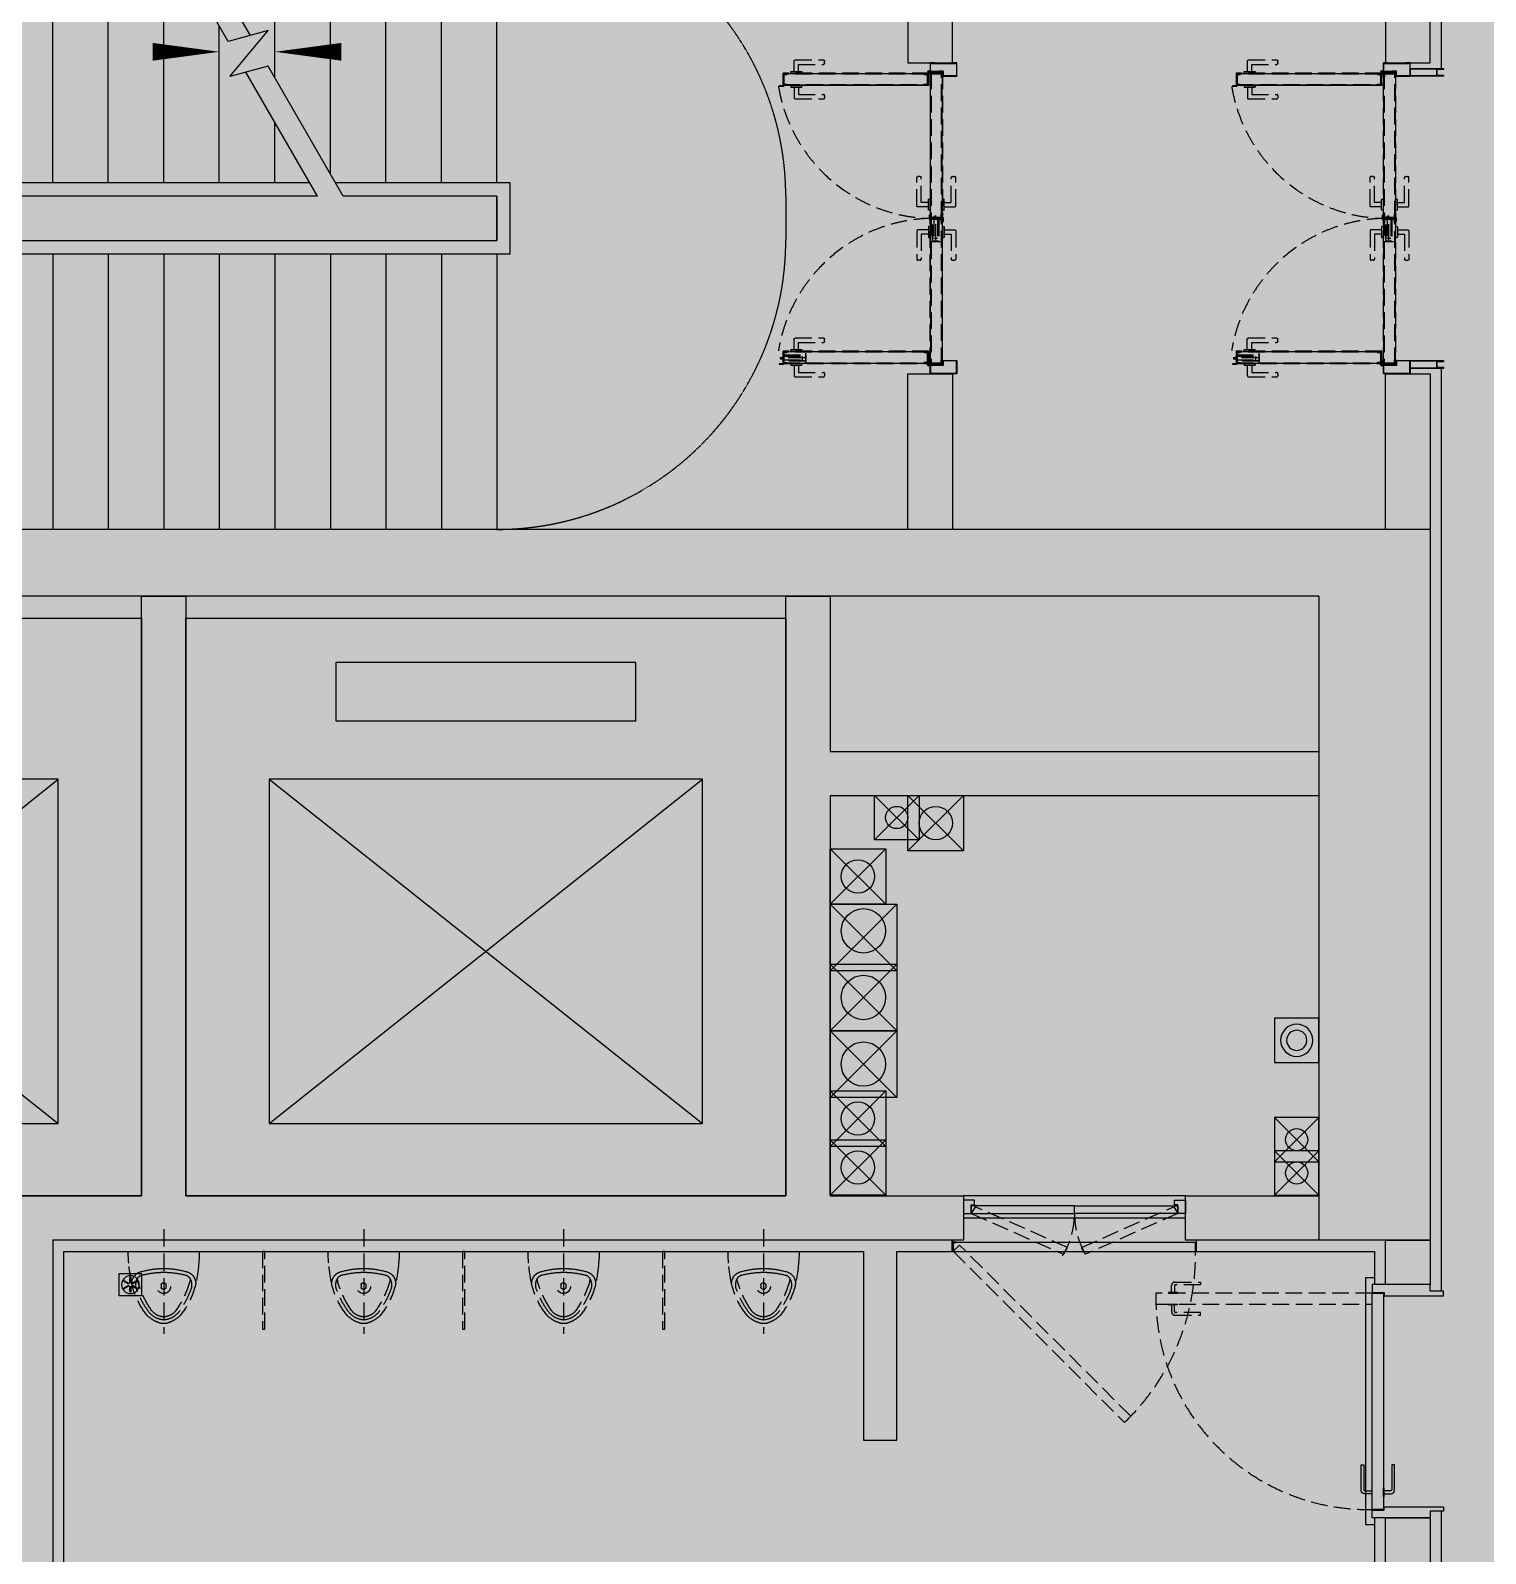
# Model space of a CAD drawing. Extents: x -284868 to 304789, y -137694 to 137894.
# Drawn here: x 277979 to 284529, y -90349 to -83492 of the extents above; entities that cross this region are included whole.
import ezdxf

# ---------------------------------------------------------------- set-up
doc = ezdxf.new("R2010")
doc.units = 0
doc.linetypes.add('DASH', pattern=[0.35, 0.25, -0.1])
doc.layers.get('0').update_dxf_attribs({"linetype": 'CONTINUOUS'})
for name, color, linetype in [('0-墙', 4, 'CONTINUOUS'), ('0-建筑柱体', 251, 'CONTINUOUS'), ('0-消防栓(给排水)', 9, 'CONTINUOUS'), ('0-电梯', 3, 'CONTINUOUS'), ('0-非设计区域', 251, 'CONTINUOUS'), ('1P-DOOR-门扇', 2, 'CONTINUOUS'), ('1P-DOOR-防火门扇', 1, 'CONTINUOUS'), ('1P-DP-门套', 2, 'CONTINUOUS'), ('1P-WFF-墙面完成面', 200, 'CONTINUOUS'), ('F-地漏', 8, 'CONTINUOUS'), ('P-完成面', 42, 'CONTINUOUS'), ('P-平面家具', 3, 'CONTINUOUS'), ('P-平面楼梯', 3, 'CONTINUOUS'), ('P-门套', 3, 'CONTINUOUS'), ('P-门扇', 6, 'CONTINUOUS')]:
    doc.layers.add(name, color=color, linetype=linetype)
pattern_1 = [(45, (-0.1692, 11.7), (-1.12253, 1.12253), []), (135, (-0.1692, 11.7), (-1.12253, -1.12253), [])]
pattern_2 = [(225, (0.1692, 38.3), (1.12253, -1.12253), []), (315, (0.1692, 38.3), (1.12253, 1.12253), [])]

# ---------------------------------------------------------------- blocks, each defined once
blk = doc.blocks.new('213r5467')
for p, q in [((-90909.2, -260063), (-90909.2, -260325.5)), ((-89559.2, -260063), (-90909.2, -260063)), ((-89559.2, -260325.5), (-89559.2, -260063)), ((-90909.2, -260325.5), (-89559.2, -260325.5)), ((-91209.2, -260588), (-91209.2, -262138)), ((-89259.2, -260588), (-91209.2, -260588)), ((-91209.2, -260588), (-89259.2, -262138)), ((-91209.2, -262138), (-89259.2, -260588)), ((-89259.2, -262138), (-89259.2, -260588)), ((-91209.2, -262138), (-89259.2, -262138))]:
    blk.add_line(p, q)
blk.add_lwpolyline([(-88884.2, -262463), (-91584.2, -262463), (-91584.2, -259863), (-88884.2, -259863), (-88884.2, -262463)])
blk = doc.blocks.new('sgASGHHHH')
for points in [[(-94645.8, -904374), (-94145.8, -904074), (-102995.8, -904074), (-102645.8, -904374)], [(-94145.8, -904074), (-94645.8, -904374), (-94645.8, -907274), (-94145.8, -907274)]]:
    blk.add_hatch(color=256).paths.add_polyline_path(points)
at = {"color": 4}
for p, q in [((-94145.8, -904074), (-102995.8, -904074)), ((-94145.8, -904074), (-94145.8, -907274)), ((-94645.8, -904374), (-102645.8, -904374)), ((-94645.8, -904374), (-94645.8, -907274)), ((-94145.8, -907274), (-94645.8, -907274))]:
    blk.add_line(p, q, dxfattribs=at)
blk = doc.blocks.new('A$C10332E08')
for p, q in [((250, 0), (0, 250)), ((250, 250), (0, 0))]:
    blk.add_line(p, q)
blk.add_lwpolyline([(0, 250), (250, 250), (250, 0), (0, 0)], close=True)
blk = doc.blocks.new('A$C2AC726D9')
for centre, radius in [((23149.6, -20399.8), 50), ((23324.9, -20425), 75), ((22974.9, -20665), 75), ((22999.6, -20909.8), 100), ((22999.6, -21209.8), 100), ((22999.6, -21509.8), 100), ((22974.8, -21755), 75), ((24949.9, -21850), 50), ((22974.8, -21975), 75), ((24949.9, -22000), 50)]:
    blk.add_circle(centre, radius)
for p, xscale, yscale, zscale, rotation in [((23049.9, -20300), 0.8, 0.8, 0.8, 270), ((22849.9, -20790), 1.2, 1.2, 1.2, 270), ((22849.9, -21060), 1.2, 1.2, 1.2, 270), ((22849.9, -21360), 1.2, 1.2, 1.2, 270), ((25049.9, -21750), -0.8, 0.8, 0.8, 90), ((25049.9, -21900), -0.8, 0.8, 0.8, 90)]:
    blk.add_blockref('A$C10332E08', p, dxfattribs=dict(xscale=xscale, yscale=yscale, zscale=zscale, rotation=rotation))
for p, rotation in [((23449.9, -20550), 90), ((23099.9, -20540), 180), ((23099.8, -21880), 90), ((23099.8, -22100), 90)]:
    blk.add_blockref('A$C10332E08', p, dxfattribs=dict(rotation=rotation))
blk = doc.blocks.new('A$C2E9C7AB1')
blk.add_lwpolyline([(-200, 0), (0, 0), (0, -200), (-200, -200)], close=True)
for radius in [72.3, 45.5]:
    blk.add_circle((-100, -100), radius)
blk = doc.blocks.new('A$C3F6147FC')
at = {"xscale": -1, "rotation": 270}
blk.add_blockref('A$C2E9C7AB1', (14400, 11550), dxfattribs=at)
blk = doc.blocks.new('A$C74d47d92')
for p, q in [((-4850, -1240), (-4850, 0)), ((-4850, -1240), (-4850, 0)), ((-4600, -1240), (-4600, 0)), ((-4350, -1240), (-4350, 0)), ((-4100, -1240), (-4100, 0)), ((-3850, -1240), (-3850, 0)), ((-3600, -1240), (-3600, 0)), ((-3059.9, -602.9), (-3408, 0)), ((-2959.9, -576.1), (-3292.5, 0)), ((-3100, -333.5), (-3100, 0)), ((-2850, -766.5), (-2850, 0)), ((-2600, -1199.5), (-2600, 0)), ((-2350, -1240), (-2350, 0)), ((-2100, -1240), (-2100, 0)), ((-1850, -1240), (-1850, 0)), ((-3350, -1240), (-3350, -100.5)), ((-3100, -1240), (-3100, -533.5)), ((-2879.5, -554.5), (-3059.9, -602.9)), ((-3052.4, -760.6), (-2879.5, -554.5)), ((-2880.1, -714.4), (-3052.4, -760.6)), ((-2657.5, -1300), (-2980.1, -741.2)), ((-2542, -1300), (-2880.1, -714.4)), ((-2850, -1240), (-2850, -966.5)), ((-2692.1, -1240), (-4910, -1240)), ((-4910, -1240), (-4910, -1560)), ((-2657.5, -1300), (-4850, -1300)), ((-2657.5, -1300), (-4850, -1300)), ((-4850, -1300), (-4850, -1500)), ((-4850, -1500), (-4850, -1300)), ((-1790, -1240), (-2576.6, -1240)), ((-1850, -1300), (-2542, -1300)), ((-1850, -1300), (-2542, -1300)), ((-1850, -1500), (-1850, -1300)), ((-1850, -1300), (-1850, -1500)), ((-1790, -1560), (-1790, -1240)), ((-4850, -1500), (-1850, -1500)), ((-4850, -1500), (-1850, -1500)), ((-4910, -1560), (-1790, -1560)), ((-4850, -1560), (-4850, -2800)), ((-4850, -2800), (-4850, -1560)), ((-4600, -1560), (-4600, -2800)), ((-4350, -1560), (-4350, -2800)), ((-4100, -1560), (-4100, -2800)), ((-3850, -1560), (-3850, -2800)), ((-3600, -1560), (-3600, -2800)), ((-3350, -1560), (-3350, -2800)), ((-3100, -1560), (-3100, -2800)), ((-2850, -1560), (-2850, -2800)), ((-2600, -1560), (-2600, -2800)), ((-2350, -1560), (-2350, -2800)), ((-2100, -1560), (-2100, -2800)), ((-1850, -1560), (-1850, -2800))]:
    blk.add_line(p, q)
at = {"linetype": 'DASH'}
for points in [[(-4850, 0, 0.414214), (-6150, -1300), (-6150, -1500, 0.414214), (-4850, -2800)], [(-1850, 0, -0.414214), (-550, -1300), (-550, -1500, -0.414214), (-1850, -2800)]]:
    blk.add_lwpolyline(points, format="xyb", dxfattribs=at)
for points in [[(-1725, -2150, 0, 0, 0), (-5500, -2150, 0, 0, 0), (-5500, -650, 0, 0, 0), (-3100, -650, 0, 80, 0), (-3400, -650, 0, 0, 0)], [(-1725, -650, 0, 0, 0), (-2850, -650, 0, 80, 0), (-2550, -650, 0, 0, 0)]]:
    blk.add_lwpolyline(points, format="xyseb")
blk = doc.blocks.new('A$C612A7C51')
for p, q in [((0.2, 34.9), (2.5, 34.9)), ((0.2, 34.9), (0.2, -1.2)), ((2.5, 34.9), (2.5, -1.2)), ((0.2, -1.2), (0.6, -3.1))]:
    blk.add_line(p, q)
for centre, radius, start, end in [((1.4, -6.7), 5.62, 101.53696, 78.46304), ((1.4, -6.7), 3.75, 100.86771, 85.47503), ((3.5, -0.1), 3.43, 199.35235, 238.0625)]:
    blk.add_arc(centre, radius, start, end)
blk = doc.blocks.new('A$C46293241')
at = {"layer": '1P-DP-门套'}
h = blk.add_hatch(dxfattribs=at)
h.set_pattern_fill('ANSI37', color=8, scale=0.3, style=0)
h.set_pattern_definition([(45, (-55.7338, 55.9993), (-0.67352, 0.67352), []), (135, (-55.7338, 55.9993), (-0.67352, -0.67352), [])])
h.paths.add_polyline_path([(-44.4, 58), (-44.4, 56), (-55.7, 56), (-55.7, 58)])
h = blk.add_hatch(dxfattribs=at)
h.set_pattern_fill('ANSI37', color=8, scale=0.3, style=0)
h.set_pattern_definition([(45, (-40.75, 41.9725), (-0.67352, 0.67352), []), (135, (-40.75, 41.9725), (-0.67352, -0.67352), [])])
h.paths.add_polyline_path([(-38.7, 42), (-40.7, 42), (-40.7, 56.7), (-38.7, 56.7)])
at = {"layer": '1P-DP-门套', "color": 8}
for points in [[(-44.4, 58), (-44.4, 56), (-55.7, 56), (-55.7, 58)], [(-38.7, 42), (-40.7, 42), (-40.7, 56.7), (-38.7, 56.7)]]:
    blk.add_lwpolyline(points, close=True, dxfattribs=at)
at = {"layer": 'P-完成面'}
blk.add_lwpolyline([(-39.3, 40.1, 0.238815), (-38.7, 41.1), (-38.7, 58), (-60, 58), (-60, 120), (0, 120), (0, 100), (-1.2, 100), (-1.2, 118.8), (-58.8, 118.8), (-58.8, 59.2), (-37.5, 59.2), (-37.5, 40.5, -0.238815), (-38.1, 39.5), (-38.2, 39.4, 0.238815), (-38.7, 38.4), (-38.7, 1.2), (-1.2, 1.2), (-1.2, 20), (0, 20), (0, 0), (-39.9, 0), (-39.9, 39, -0.238815), (-39.4, 40), (-39.3, 40.1)], format="xyb", dxfattribs=at)
blk.add_lwpolyline([(-3.2, 113.6), (-1.2, 113.6), (-1.2, 5.6), (-3.2, 5.6)], close=True, dxfattribs=at)
blk = doc.blocks.new('A$C31043D8C')
at = {"layer": 'P-门扇', "color": 251, "linetype": 'DASH', "ltscale": 300}
for p, q in [((-25, 0), (-25, -6)), ((-25, 0), (25, 0)), ((25, 0), (25, -6)), ((-23, -8), (23, -8)), ((-10, -8), (-10, -55)), ((-5, -60), (122, -60)), ((10, -8), (10, -40)), ((10, -40), (122, -40)), ((127, -45), (127, -55))]:
    blk.add_line(p, q, dxfattribs=at)
for centre, radius, start, end in [((-23, -6), 2, 180, 270), ((-5, -55), 5, 180, 270), ((23, -6), 2, 270, 0), ((122, -45), 5, 0, 90), ((122, -55), 5, 270, 0)]:
    blk.add_arc(centre, radius, start, end, dxfattribs=at)
blk = doc.blocks.new('*U269')
at = {"layer": 'P-门扇', "linetype": 'DASH', "ltscale": 300}
h = blk.add_hatch(dxfattribs=at)
h.set_pattern_fill('ANSI37', color=251, scale=0.5, style=0)
h.set_pattern_definition(pattern_1)
h.paths.add_polyline_path([(2.3, 11.7), (2.3, 41.7), (-0.2, 41.7), (-0.2, 11.7)])
h = blk.add_hatch(dxfattribs=at)
h.set_pattern_fill('ANSI37', color=251, scale=0.2, style=0)
h.set_pattern_definition([(45, (657.35, 55.1438), (-0.449013, 0.449013), []), (135, (657.35, 55.1438), (-0.449013, -0.449013), [])])
h.paths.add_polyline_path([(657.4, 56), (669.3, 56), (669.3, 55.1), (657.4, 55.1)])
at = {"layer": 'P-门扇', "color": 251, "linetype": 'DASH', "ltscale": 300}
for points in [[(2.3, 11.7), (2.3, 41.7), (-0.2, 41.7), (-0.2, 11.7)], [(0.8, 54.2), (654.7, 54.2), (654.7, 51.2), (0.8, 51.2)], [(0.8, 3.8), (654.7, 3.8), (654.7, 0.8), (0.8, 0.8)], [(657.4, 56), (669.3, 56), (669.3, 55.1), (657.4, 55.1)]]:
    blk.add_lwpolyline(points, close=True, dxfattribs=at)
for points in [[(654.7, 57.6), (654.7, 0.8), (0.8, 0.8), (0.8, 10.8), (3.3, 10.8), (3.3, 24.1), (2.4, 24.1), (2.4, 11.6), (0, 11.6), (0, 0), (655.5, 0), (655.5, 56.8), (671.2, 56.8, 0.995191), (671.2, 57.6), (653.4, 57.6, 0.414214), (653.2, 57.4), (653.2, 55.2, -0.414214), (652.2, 54.2), (0.8, 54.2), (0.8, 42.5), (3.3, 42.5), (3.3, 24.2), (2.4, 24.2), (2.4, 41.8), (0, 41.8), (0, 55), (652.2, 55, 0.414214), (652.4, 55.2), (652.4, 57.4, -0.414214), (653.4, 58.4), (671.1, 58.4, -1), (671.2, 56), (657.4, 56), (657.4, 56.8)], [(6.5, 5), (19.8, 5), (19.8, 3.8), (19.8, 5), (6.5, 5, -0.414214), (6, 5.5), (6, 49.5, -0.414214), (6.5, 50), (19.8, 50), (19.8, 51.2), (6.5, 51.2, 0.414214), (4.8, 49.5), (4.8, 5.8, 0.414214), (6.8, 3.8), (19.8, 3.8)], [(651.4, 5), (638.2, 5), (638.2, 3.8), (638.2, 5), (651.4, 5, 0.414214), (652, 5.5), (652, 49.5, 0.414214), (651.4, 50), (638.2, 50), (638.2, 51.2), (651.4, 51.2, -0.414214), (653.2, 49.5), (653.2, 5.8, -0.414214), (651.1, 3.8), (638.2, 3.8)]]:
    blk.add_lwpolyline(points, format="xyb", dxfattribs=at)
at = {"layer": '1P-DOOR-门扇', "color": 8, "linetype": 'ByBlock', "rotation": 180}
blk.add_blockref('A$C31043D8C', (595.4, 55), dxfattribs=at)
at = {"layer": '1P-DOOR-门扇', "color": 8, "linetype": 'ByBlock', "xscale": -1}
blk.add_blockref('A$C31043D8C', (595.4, 0), dxfattribs=at)
blk = doc.blocks.new('*U270')
at = {"layer": 'P-门扇', "linetype": 'DASH', "ltscale": 300}
h = blk.add_hatch(dxfattribs=at)
h.set_pattern_fill('ANSI37', color=251, scale=0.5, style=0)
h.set_pattern_definition(pattern_1)
h.paths.add_polyline_path([(2.3, 11.7), (2.3, 41.7), (-0.2, 41.7), (-0.2, 11.7)])
h = blk.add_hatch(dxfattribs=at)
h.set_pattern_fill('ANSI37', color=251, scale=0.2, style=0)
h.set_pattern_definition([(45, (657.4896, 55.1438), (-0.449013, 0.449013), []), (135, (657.4896, 55.1438), (-0.449013, -0.449013), [])])
h.paths.add_polyline_path([(657.5, 56), (669.5, 56), (669.5, 55.1), (657.5, 55.1)])
at = {"layer": 'P-门扇', "color": 251, "linetype": 'DASH', "ltscale": 300}
for points in [[(2.3, 11.7), (2.3, 41.7), (-0.2, 41.7), (-0.2, 11.7)], [(0.8, 54.2), (654.8, 54.2), (654.8, 51.2), (0.8, 51.2)], [(0.8, 3.8), (654.8, 3.8), (654.8, 0.8), (0.8, 0.8)], [(657.5, 56), (669.5, 56), (669.5, 55.1), (657.5, 55.1)]]:
    blk.add_lwpolyline(points, close=True, dxfattribs=at)
for points in [[(654.8, 57.6), (654.8, 0.8), (0.8, 0.8), (0.8, 10.8), (3.3, 10.8), (3.3, 24.1), (2.4, 24.1), (2.4, 11.6), (0, 11.6), (0, 0), (655.6, 0), (655.6, 56.8), (671.3, 56.8, 0.995191), (671.3, 57.6), (653.5, 57.6, 0.414214), (653.3, 57.4), (653.3, 55.2, -0.414214), (652.3, 54.2), (0.8, 54.2), (0.8, 42.5), (3.3, 42.5), (3.3, 24.2), (2.4, 24.2), (2.4, 41.8), (0, 41.8), (0, 55), (652.3, 55, 0.414214), (652.5, 55.2), (652.5, 57.4, -0.414214), (653.5, 58.4), (671.3, 58.4, -1), (671.3, 56), (657.5, 56), (657.5, 56.8)], [(6.5, 5), (19.8, 5), (19.8, 3.8), (19.8, 5), (6.5, 5, -0.414214), (6, 5.5), (6, 49.5, -0.414214), (6.5, 50), (19.8, 50), (19.8, 51.2), (6.5, 51.2, 0.414214), (4.8, 49.5), (4.8, 5.8, 0.414214), (6.8, 3.8), (19.8, 3.8)], [(651.6, 5), (638.3, 5), (638.3, 3.8), (638.3, 5), (651.6, 5, 0.414214), (652.1, 5.5), (652.1, 49.5, 0.414214), (651.6, 50), (638.3, 50), (638.3, 51.2), (651.6, 51.2, -0.414214), (653.3, 49.5), (653.3, 5.8, -0.414214), (651.3, 3.8), (638.3, 3.8)]]:
    blk.add_lwpolyline(points, format="xyb", dxfattribs=at)
at = {"layer": '1P-DOOR-门扇', "color": 8, "linetype": 'ByBlock', "rotation": 180}
blk.add_blockref('A$C31043D8C', (595.6, 55), dxfattribs=at)
at = {"layer": '1P-DOOR-门扇', "color": 8, "linetype": 'ByBlock', "xscale": -1}
blk.add_blockref('A$C31043D8C', (595.6, 0), dxfattribs=at)
blk = doc.blocks.new('A$C0AC0499D')
at = {"layer": 'P-门扇', "color": 251, "linetype": 'DASH', "ltscale": 300}
for p, q in [((0, 6), (-12, 6)), ((-12, 4), (-12, 6)), ((-12, 4), (0, -6)), ((0, -10), (0, 10)), ((0, 10), (3, 10)), ((3, -10), (3, 10)), ((3, 8), (88, 8)), ((88, 8), (88, -8)), ((98.8, 0), (-13.9, 0)), ((-4, 0), (0, 0)), ((3, -10), (0, -10)), ((2, 0), (1.2, 0)), ((3, -8), (88, -8))]:
    blk.add_line(p, q, dxfattribs=at)
blk = doc.blocks.new('A$C6733057F')
at = {"layer": 'P-门扇', "color": 251, "linetype": 'DASH', "ltscale": 300}
blk.add_line((102.6, -21.2), (102.6, 21.2), dxfattribs=at)
for points in [[(3.5, 13.9), (102.6, 13.9), (102.6, -14.1), (3.5, -14.1)], [(3.5, 12.4), (101.1, 12.4), (101.1, -12.6), (3.5, -12.6)]]:
    blk.add_lwpolyline(points, dxfattribs=at)
at = {"layer": '1P-DOOR-门扇', "color": 8}
blk.add_blockref('A$C31043D8C', (60, -25), dxfattribs=at)
at = {"layer": 'P-门扇', "color": 251, "linetype": 'DASH', "ltscale": 300, "extrusion": (0, 0, -1), "zscale": -1, "rotation": 180}
blk.add_blockref('A$C0AC0499D', (0, 0), dxfattribs=at)
blk = doc.blocks.new('*U267')
at = {"layer": 'P-门扇', "linetype": 'DASH', "ltscale": 300}
h = blk.add_hatch(dxfattribs=at)
h.set_pattern_fill('ANSI37', color=251, scale=0.5, angle=180, style=0)
h.set_pattern_definition(pattern_2)
h.paths.add_polyline_path([(-2.3, 38.3), (-2.3, 8.3), (0.2, 8.3), (0.2, 38.3)])
h = blk.add_hatch(dxfattribs=at)
h.set_pattern_fill('ANSI37', color=251, scale=0.2, angle=180, style=0)
h.set_pattern_definition([(225, (-657.4896, -5.1438), (0.449013, -0.449013), []), (315, (-657.4896, -5.1438), (0.449013, 0.449013), [])])
h.paths.add_polyline_path([(-657.5, -6), (-669.5, -6), (-669.5, -5.1), (-657.5, -5.1)])
at = {"layer": 'P-门扇', "color": 251, "linetype": 'DASH', "ltscale": 300}
for points in [[(-654.8, -7.6), (-654.8, 49.2), (-0.8, 49.2), (-0.8, 39.2), (-3.3, 39.2), (-3.3, 25.9), (-2.4, 25.9), (-2.4, 38.4), (0, 38.4), (0, 50), (-655.6, 50), (-655.6, -6.8), (-671.3, -6.8, 0.995191), (-671.3, -7.6), (-653.5, -7.6, 0.414214), (-653.3, -7.4), (-653.3, -5.2, -0.414214), (-652.3, -4.2), (-0.8, -4.2), (-0.8, 7.5), (-3.3, 7.5), (-3.3, 25.8), (-2.4, 25.8), (-2.4, 8.2), (0, 8.2), (0, -5), (-652.3, -5, 0.414214), (-652.5, -5.2), (-652.5, -7.4, -0.414214), (-653.5, -8.4), (-671.3, -8.4, -1), (-671.3, -6), (-657.5, -6), (-657.5, -6.8)], [(-651.6, 45), (-638.3, 45), (-638.3, 46.2), (-638.3, 45), (-651.6, 45, 0.414214), (-652.1, 44.5), (-652.1, 0.5, 0.414214), (-651.6, 0), (-638.3, 0), (-638.3, -1.2), (-651.6, -1.2, -0.414214), (-653.3, 0.5), (-653.3, 44.2, -0.414214), (-651.3, 46.2), (-638.3, 46.2)], [(-6.5, 45), (-19.8, 45), (-19.8, 46.2), (-19.8, 45), (-6.5, 45, -0.414214), (-6, 44.5), (-6, 0.5, -0.414214), (-6.5, 0), (-19.8, 0), (-19.8, -1.2), (-6.5, -1.2, 0.414214), (-4.8, 0.5), (-4.8, 44.2, 0.414214), (-6.8, 46.2), (-19.8, 46.2)]]:
    blk.add_lwpolyline(points, format="xyb", dxfattribs=at)
for points in [[(-0.8, 46.2), (-654.8, 46.2), (-654.8, 49.2), (-0.8, 49.2)], [(-2.3, 38.3), (-2.3, 8.3), (0.2, 8.3), (0.2, 38.3)], [(-657.5, -6), (-669.5, -6), (-669.5, -5.1), (-657.5, -5.1)], [(-0.8, -4.2), (-654.8, -4.2), (-654.8, -1.2), (-0.8, -1.2)]]:
    blk.add_lwpolyline(points, close=True, dxfattribs=at)
at = {"layer": 'P-门扇', "color": 251, "linetype": 'DASH', "ltscale": 300, "extrusion": (0, 0, -1), "zscale": -1, "rotation": 180}
blk.add_blockref('A$C31043D8C', (595.6, 50), dxfattribs=at)
at = {"layer": 'P-门扇', "color": 251, "linetype": 'DASH', "ltscale": 300}
blk.add_blockref('A$C6733057F', (-655.6, 20), dxfattribs=at)
blk = doc.blocks.new('*U268')
at = {"layer": 'P-门扇', "linetype": 'DASH', "ltscale": 300}
h = blk.add_hatch(dxfattribs=at)
h.set_pattern_fill('ANSI37', color=251, scale=0.5, angle=180, style=0)
h.set_pattern_definition(pattern_2)
h.paths.add_polyline_path([(-2.3, 38.3), (-2.3, 8.3), (0.2, 8.3), (0.2, 38.3)])
h = blk.add_hatch(dxfattribs=at)
h.set_pattern_fill('ANSI37', color=251, scale=0.2, angle=180, style=0)
h.set_pattern_definition([(225, (-657.35, -5.1438), (0.449013, -0.449013), []), (315, (-657.35, -5.1438), (0.449013, 0.449013), [])])
h.paths.add_polyline_path([(-657.4, -6), (-669.3, -6), (-669.3, -5.1), (-657.4, -5.1)])
at = {"layer": 'P-门扇', "color": 251, "linetype": 'DASH', "ltscale": 300}
for points in [[(-654.7, -7.6), (-654.7, 49.2), (-0.8, 49.2), (-0.8, 39.2), (-3.3, 39.2), (-3.3, 25.9), (-2.4, 25.9), (-2.4, 38.4), (0, 38.4), (0, 50), (-655.5, 50), (-655.5, -6.8), (-671.2, -6.8, 0.995191), (-671.2, -7.6), (-653.4, -7.6, 0.414214), (-653.2, -7.4), (-653.2, -5.2, -0.414214), (-652.2, -4.2), (-0.8, -4.2), (-0.8, 7.5), (-3.3, 7.5), (-3.3, 25.8), (-2.4, 25.8), (-2.4, 8.2), (0, 8.2), (0, -5), (-652.2, -5, 0.414214), (-652.4, -5.2), (-652.4, -7.4, -0.414214), (-653.4, -8.4), (-671.1, -8.4, -1), (-671.2, -6), (-657.4, -6), (-657.4, -6.8)], [(-651.5, 45), (-638.2, 45), (-638.2, 46.2), (-638.2, 45), (-651.5, 45, 0.414214), (-652, 44.5), (-652, 0.5, 0.414214), (-651.5, 0), (-638.2, 0), (-638.2, -1.2), (-651.5, -1.2, -0.414214), (-653.2, 0.5), (-653.2, 44.2, -0.414214), (-651.2, 46.2), (-638.2, 46.2)], [(-6.5, 45), (-19.8, 45), (-19.8, 46.2), (-19.8, 45), (-6.5, 45, -0.414214), (-6, 44.5), (-6, 0.5, -0.414214), (-6.5, 0), (-19.8, 0), (-19.8, -1.2), (-6.5, -1.2, 0.414214), (-4.8, 0.5), (-4.8, 44.2, 0.414214), (-6.8, 46.2), (-19.8, 46.2)]]:
    blk.add_lwpolyline(points, format="xyb", dxfattribs=at)
for points in [[(-0.8, 46.2), (-654.7, 46.2), (-654.7, 49.2), (-0.8, 49.2)], [(-2.3, 38.3), (-2.3, 8.3), (0.2, 8.3), (0.2, 38.3)], [(-657.4, -6), (-669.3, -6), (-669.3, -5.1), (-657.4, -5.1)], [(-0.8, -4.2), (-654.7, -4.2), (-654.7, -1.2), (-0.8, -1.2)]]:
    blk.add_lwpolyline(points, close=True, dxfattribs=at)
at = {"layer": 'P-门扇', "color": 251, "linetype": 'DASH', "ltscale": 300, "extrusion": (0, 0, -1), "zscale": -1, "rotation": 180}
blk.add_blockref('A$C31043D8C', (595.5, 50), dxfattribs=at)
at = {"layer": 'P-门扇', "color": 251, "linetype": 'DASH', "ltscale": 300}
blk.add_blockref('A$C6733057F', (-655.5, 20), dxfattribs=at)
blk = doc.blocks.new('A$C7A897201')
at = {"layer": 'P-门套'}
for points in [[(0, -60), (35, -60), (35, -20), (50, -20), (50, 0), (0, 0), (0, -60)], [(1000, -60), (965, -60), (965, -20), (950, -20), (950, 0), (1000, 0), (1000, -60)]]:
    blk.add_lwpolyline(points, dxfattribs=at)
at = {"layer": 'P-门扇'}
for points in [[(35, -60), (500, -60), (500, -25), (35, -25)], [(965, -60), (500, -60), (500, -25), (965, -25)]]:
    blk.add_lwpolyline(points, close=True, dxfattribs=at)
at = {"layer": 'P-门扇', "color": 251, "linetype": 'DASH', "ltscale": 300}
for points in [[(35, -60), (451.1, -242.5), (468.6, -212.2), (52.5, -29.7)], [(965, -60), (548.9, -242.5), (531.4, -212.2), (947.5, -29.7)]]:
    blk.add_lwpolyline(points, close=True, dxfattribs=at)
for centre, start, end in [((135, -60), 328.59804, 0), ((865, -60), 180, 211.40196)]:
    blk.add_arc(centre, 365, start, end, dxfattribs=at)
blk = doc.blocks.new('执手1')
at = {"layer": 'P-门扇', "color": 251}
blk.add_lwpolyline([(49.5, 123.8), (37.5, 123.8), (37.5, 11.2, -0.414214), (32.5, 6.2), (2.5, 6.2), (2.5, -6.2), (34.5, -6.2, 0.414214), (49.5, 8.8), (49.5, 123.8)], format="xyb", dxfattribs=at)
blk.add_lwpolyline([(0, 20), (1, 20, -0.414214), (2.5, 18.5), (2.5, -18.5, -0.414214), (1, -20), (0, -20)], format="xyb", close=True, dxfattribs=at)
blk = doc.blocks.new('A$Cd1c035f1')
at = {"layer": 'P-门扇', "color": 251, "linetype": 'DASH', "ltscale": 300}
blk.add_lwpolyline([(0, 0), (-974, 0), (-974, -50), (0, -50)], close=True, dxfattribs=at)
for points in [[(-877, 0), (-877, 1, 0.414214), (-878.5, 2.5), (-915.5, 2.5, 0.414214), (-917, 1), (-917, 0)], [(-877, -50), (-877, -51, -0.414214), (-878.5, -52.5), (-915.5, -52.5, -0.414214), (-917, -51), (-917, -50)]]:
    blk.add_lwpolyline(points, format="xyb", close=True, dxfattribs=at)
for points in [[(-773.2, 49.5), (-773.2, 37.5), (-885.8, 37.5, 0.414214), (-890.8, 32.5), (-890.8, 2.5), (-903.2, 2.5), (-903.2, 34.5, -0.414214), (-888.2, 49.5), (-773.2, 49.5)], [(-773.2, -99.5), (-773.2, -87.5), (-885.8, -87.5, -0.414214), (-890.8, -82.5), (-890.8, -52.5), (-903.2, -52.5), (-903.2, -84.5, 0.414214), (-888.2, -99.5), (-773.2, -99.5)]]:
    blk.add_lwpolyline(points, format="xyb", dxfattribs=at)
blk.add_arc((-18.5, -18.5), 955.7, 178.8908, 271.1092, dxfattribs=at)
blk = doc.blocks.new('A$C3B184003')
blk.add_lwpolyline([(0, -100), (100, -100), (100, 0), (0, 0)], close=True)
at = {"color": 8}
for points in [[(42.7, -45.8), (42.7, -45.8, 0.414214), (41.9, -43), (23.7, -32.5, 0.414214), (21, -33.3), (21, -33.3, 0.414214), (21.7, -36), (39.9, -46.5, 0.414214)], [(42.7, -54.2), (42.7, -54.2, 0.414214), (39.9, -53.5), (21.7, -64, 0.414214), (21, -66.7), (21, -66.7, 0.414214), (23.7, -67.5), (41.9, -57, 0.414214)], [(50, -41.5), (50, -41.5, 0.414214), (52, -39.5), (52, -18.5, 0.414214), (50, -16.5), (50, -16.5, 0.414214), (48, -18.5), (48, -39.5, 0.414214)], [(50, -58.5), (50, -58.5, 0.414214), (48, -60.5), (48, -81.5, 0.414214), (50, -83.5), (50, -83.5, 0.414214), (52, -81.5), (52, -60.5, 0.414214)], [(57.3, -45.8), (57.3, -45.8, 0.414214), (60.1, -46.5), (78.3, -36, 0.414214), (79, -33.3), (79, -33.3, 0.414214), (76.3, -32.5), (58.1, -43, 0.414214)], [(57.3, -54.2), (57.3, -54.2, 0.414214), (58.1, -57), (76.3, -67.5, 0.414214), (79, -66.7), (79, -66.7, 0.414214), (78.3, -64), (60.1, -53.5, 0.414214)]]:
    blk.add_lwpolyline(points, format="xyb", close=True, dxfattribs=at)
blk.add_circle((50, -50), 40, dxfattribs=at)
blk = doc.blocks.new('A$C7DA453AF')
at = {"layer": 'P-平面家具', "linetype": 'DASH', "ltscale": 300}
blk.add_line((28.6, -152.5), (28.6, 152.5), dxfattribs=at)
at = {"layer": 'P-平面家具', "color": 251, "linetype": 'DASH', "ltscale": 300}
for p, q in [((-114.4, 9.4), (-126.1, 9.4)), ((-114.4, -11.4), (-126.1, -11.5))]:
    blk.add_line(p, q, dxfattribs=at)
at = {"layer": 'P-平面家具', "linetype": 'DASH', "ltscale": 300}
for points in [[(28.6, 152.5, 0.024494), (-22.6, 149.9, 0.029037), (-110.8, 137.2, 0.115455), (-246.5, 70.6, 0.115944), (-279, 16.5, 0.080916), (-281.4, 0, 0.080916)], [(28.6, -152.5, -0.024494), (-22.6, -149.9, -0.029037), (-110.8, -137.2, -0.115455), (-246.5, -70.6, -0.115944), (-279, -16.5, -0.080916), (-281.4, 0, -0.080916)]]:
    blk.add_lwpolyline(points, format="xyb", dxfattribs=at)
at = {"layer": 'P-平面家具', "color": 251, "linetype": 'DASH', "ltscale": 300}
for points in [[(-91, 113.9, 0.091485), (-224.7, 52.2, 0.228215), (-252.3, 0, -0.054994)], [(-91, -113.9, -0.091485), (-224.7, -52.2, -0.228215), (-252.3, 0, 0.054994)], [(-120.6, -30, -1.03719), (-122, 29.3, 1.013272)]]:
    blk.add_lwpolyline(points, format="xyb", dxfattribs=at)
blk.add_lwpolyline([(123.8, 0), (-325.2, 0)], dxfattribs=at)
at = {"layer": 'P-平面家具', "linetype": 'DASH', "ltscale": 300}
for centre, radius, start, end in [((-114, 51.1), 86.1, 80.07012, 87.91183), ((-107.8, 86.7), 50, 16.2879, 80.07012), ((-5.2, -240.8), 379.7, 109.43661, 127.18573), ((-115.6, 63.5), 56.1, 58.44413, 106.53257), ((-102, 85.8), 30, 13.47893, 58.44413), ((-513.2, -12.8), 452.8, 5.70824, 13.47893), ((-431.8, -8), 387.6, 5.58714, 16.2879), ((-174.5, -7.3), 91.6, 131.09952, 175.42639), ((-413, 0.8), 351.8, 359.86191, 5.12195), ((-21799.6, -1185.3), 21787.4, 3.11848, 3.19684), ((-21799.6, 1185.3), 21787.4, 356.80316, 356.88152), ((-174.5, 7.3), 91.6, 184.57361, 228.90048), ((-5.2, 240.8), 379.7, 232.81427, 250.56339), ((-513.2, 12.8), 452.8, 346.52107, 354.29176), ((-413, -0.8), 351.8, 354.87805, 0.13809), ((-431.8, 8), 387.6, 343.7121, 354.41286), ((-115.6, -63.5), 56.1, 253.46743, 301.55587), ((-107.8, -86.7), 50, 279.92988, 343.7121), ((-102, -85.8), 30, 301.55587, 346.52107), ((-114, -51.1), 86.1, 272.08817, 279.92988)]:
    blk.add_arc(centre, radius, start, end, dxfattribs=at)
at = {"layer": 'P-平面家具', "color": 251, "linetype": 'DASH', "ltscale": 300}
for centre, start, end in [((-123.8, -1), 102.27717, 257.4607), ((-116.7, -1), 282.5393, 77.65679)]:
    blk.add_arc(centre, 10.7, start, end, dxfattribs=at)

msp = doc.modelspace()

# ---------------------------------------------------------------- hatches: boundary and pattern name
at = {"layer": '0-非设计区域', "ltscale": 3}
h = msp.add_hatch(dxfattribs=at)
h.set_pattern_fill('ANGLE', color=256, scale=100)
h.set_pattern_definition([(0, (-155771.8, 278012.8), (0, 698.5), [508, -190.5]), (90, (-155771.8, 278012.8), (-698.5, 4e-14), [508, -190.5])])
h.paths.add_polyline_path([(269879.1, -67385.8), (269879.1, -75488.5), (267579.1, -75488.5), (267579.1, -94382), (269379.1, -94382), (269379.1, -95588.5), (278979.1, -95588.5), (278979.1, -99388.5), (275429.1, -99388.5), (275429.1, -99688.5), (269379.1, -99688.5), (269379.1, -103688.5), (278379.1, -103688.5), (278379.1, -106368.5), (283679.1, -106368.5), (283679.1, -117135.8), (284529.1, -117135.8), (284529.1, -118589), (295529.5, -118589), (295529.5, -65088), (284529.1, -65088), (284529.1, -67385.8), (283029.1, -67385.8), (283029.1, -65088.5), (270529.1, -65088.5), (270529.1, -67385.8)])

# ---------------------------------------------------------------- linework, layer by layer
at = {"layer": '0-墙'}
for points in [[(281929.1, -82938.5), (281929.1, -83638.5), (282129.1, -83638.5), (282129.1, -82138.5)], [(275779.1, -88738.5), (278479.1, -88738.5), (278479.1, -86038.5), (278679.1, -86038.5), (278679.1, -88738.5), (281379.1, -88738.5), (281379.1, -86038.5), (281579.1, -86038.5), (281579.1, -86738.5), (283779.1, -86738.5), (283779.1, -86938.5), (281579.1, -86938.5), (281579.1, -88738.5), (282179.1, -88738.5), (282179.1, -88938.5), (278079.1, -88938.5), (278079.1, -92588.5)], [(284079.1, -91688.5), (284079.1, -90188.5), (284279.1, -90188.5), (284279.1, -91788.5)]]:
    msp.add_lwpolyline(points, dxfattribs=at)
for points in [[(284079.1, -82138.5), (284079.1, -83638.5), (284279.1, -83638.5), (284279.1, -82138.5)], [(281929.1, -85038.5), (282129.1, -85038.5), (282129.1, -85738.5), (281929.1, -85738.5)], [(284079.1, -85038.5), (284279.1, -85038.5), (284279.1, -85738.5), (284079.1, -85738.5)], [(283779.1, -88738.5), (283779.1, -88938.5), (283179.1, -88938.5), (283179.1, -88738.5)], [(284079.1, -88938.5), (284279.1, -88938.5), (284279.1, -89138.5), (284079.1, -89138.5)]]:
    msp.add_lwpolyline(points, close=True, dxfattribs=at)
at = {"layer": '0-墙', "color": 251}
msp.add_solid([(281579.1, -86738.5), (281579.1, -86038.5), (281688, -86200.7), (283779.1, -86038.5)], dxfattribs=at)
at = {"layer": '1P-WFF-墙面完成面'}
msp.add_lwpolyline([(284079.1, -89138.5), (284019.1, -89138.5)], dxfattribs=at)
at = {"layer": 'P-完成面'}
for points in [[(284329.1, -78928.5), (284329.1, -83663.5)], [(284329.1, -85013.5), (284329.1, -89168.5)], [(284079.1, -90188.5), (284029.1, -90188.5), (284029.1, -91638.5), (283679.1, -91638.5), (283679.1, -92338.5), (281879.1, -92338.5), (281879.1, -91038.5), (281729.1, -91038.5), (281729.1, -92538.5), (278129.1, -92538.5), (278129.1, -88988.5), (281729.1, -88988.5), (281729.1, -89838.5), (281879.1, -89838.5), (281879.1, -88988.5), (284029.1, -88988.5), (284029.1, -89138.5)], [(282144.1, -88947.5), (282132.1, -88947.5), (282132.1, -88989.5), (282133.1, -88989.5), (282133.1, -88948.5), (282144.1, -88948.5), (282144.1, -88947.5)], [(283212.1, -88947.5), (283224.1, -88947.5), (283224.1, -88989.5), (283223.1, -88989.5), (283223.1, -88948.5), (283212.1, -88948.5), (283212.1, -88947.5)], [(284279.1, -89138.5), (284019.1, -89138.5), (284019.1, -89173.5), (284072.1, -89173.5), (284072.1, -89188.5), (284339.1, -89188.5), (284339.1, -89168.5), (284279.1, -89168.5), (284279.1, -89138.5)], [(284279.1, -90188.5), (284019.1, -90188.5), (284019.1, -90153.5), (284072.1, -90153.5), (284072.1, -90138.5), (284339.1, -90138.5), (284339.1, -90158.5), (284279.1, -90158.5), (284279.1, -90188.5)], [(284329.1, -90158.5), (284329.1, -91758.5)]]:
    msp.add_lwpolyline(points, dxfattribs=at)
for points in [[(282149.1, -83698.5), (282149.1, -83693.5), (282149.1, -83693.5), (282149.1, -83698.5)], [(284339.1, -83663.5), (284339.1, -83668.5), (284309.1, -83668.5), (284309.1, -83693.5), (284339.1, -83693.5), (284339.1, -83698.5), (284189.1, -83698.5), (284189.1, -83663.5)], [(284189.1, -83698.5), (284189.1, -83693.5), (284189.1, -83693.5), (284189.1, -83698.5)], [(284337.6, -83665), (284337.6, -83667), (284307.6, -83667), (284307.6, -83695), (284337.6, -83695), (284337.6, -83697), (284190.6, -83697), (284190.6, -83665)], [(284339.1, -84978.5), (284339.1, -84983.5), (284309.1, -84983.5), (284309.1, -85008.5), (284339.1, -85008.5), (284339.1, -85013.5), (284189.1, -85013.5), (284189.1, -84978.5)], [(284337.6, -84980), (284337.6, -84982), (284307.6, -84982), (284307.6, -85010), (284337.6, -85010), (284337.6, -85012), (284190.6, -85012), (284190.6, -84980)], [(282128.1, -88938.5), (282129.1, -88938.5), (282129.1, -88989.5), (282128.1, -88989.5)], [(282133.1, -88948.5), (282133.1, -88988.5), (283223.1, -88988.5), (283223.1, -88948.5)], [(283228.1, -88938.5), (283227.1, -88938.5), (283227.1, -88989.5), (283228.1, -88989.5)]]:
    msp.add_lwpolyline(points, close=True, dxfattribs=at)
at = {"layer": 'P-平面家具', "linetype": 'DASH', "ltscale": 300}
for points in [[(279024.1, -89338.5), (279034.1, -89338.5), (279034.1, -88988.5), (279024.1, -88988.5)], [(279924.1, -89338.5), (279934.1, -89338.5), (279934.1, -88988.5), (279924.1, -88988.5)], [(280824.1, -89338.5), (280834.1, -89338.5), (280834.1, -88988.5), (280824.1, -88988.5)]]:
    msp.add_lwpolyline(points, close=True, dxfattribs=at)
at = {"layer": 'P-门扇'}
for p, q in [((283178.7, -88738.5), (282178.7, -88738.5)), ((283178.7, -88838.5), (282178.7, -88838.5))]:
    msp.add_line(p, q, dxfattribs=at)
at = {"layer": 'P-门扇', "color": 251, "linetype": 'DASH', "ltscale": 300}
msp.add_lwpolyline([(282161.4, -88960.1), (282133.1, -88988.4), (282903.8, -89759.2), (282932.1, -89730.9)], close=True, dxfattribs=at)
at = {"layer": 'P-门扇'}
msp.add_lwpolyline([(284029.1, -89108.5), (283989.1, -89108.5), (283989.1, -90218.5), (284029.1, -90218.5)], dxfattribs=at)
msp.add_lwpolyline([(284019.1, -89176.5), (284069.1, -89176.5), (284069.1, -90150.5), (284019.1, -90150.5)], close=True, dxfattribs=at)
at = {"layer": 'P-门扇', "color": 251, "linetype": 'DASH', "ltscale": 300}
for centre, radius, start, end in [((282047.1, -83628.4), 710.3, 189.27015, 268.5473), ((284087.1, -83628.4), 710.3, 189.27015, 268.5473), ((282047.1, -85048.5), 710.3, 91.4527, 170.72985), ((284087.1, -85048.5), 710.3, 91.4527, 170.72985), ((282181.5, -89008.5), 1041.8, 313.89711, 1.1013)]:
    msp.add_arc(centre, radius, start, end, dxfattribs=at)

# ---------------------------------------------------------------- block references
at = {"layer": '0-建筑柱体'}
msp.add_blockref('sgASGHHHH', (378424.9, 818335.5), dxfattribs=at)
at = {"layer": '0-消防栓(给排水)', "color": 0}
for name, p in [('A$C2AC726D9', (258729.1, -66635.8)), ('A$C3F6147FC', (269379.1, -99488.5))]:
    msp.add_blockref(name, p, dxfattribs=at)
at = {"layer": '0-电梯'}
for p in [(367363.2, 173724.6), (370263.2, 173724.6)]:
    msp.add_blockref('213r5467', p, dxfattribs=at)
at = {"layer": '1P-DOOR-防火门扇', "rotation": 180}
msp.add_blockref('*U269', (282022.3, -83685.2), dxfattribs=at)
at = {"layer": '1P-DOOR-防火门扇'}
msp.add_blockref('*U268', (282022.3, -84986.8), dxfattribs=at)
at = {"layer": 'F-地漏', "linetype": 'ByBlock', "xscale": -1, "rotation": 180}
msp.add_blockref('A$C3B184003', (278379.1, -89188.5), dxfattribs=at)
at = {"layer": 'P-完成面', "extrusion": (0, 0, -1), "zscale": -1, "rotation": 90}
msp.add_blockref('A$C46293241', (-282029.1, -83638.5), dxfattribs=at)
at = {"layer": 'P-完成面', "xscale": -1, "rotation": 270}
msp.add_blockref('A$C46293241', (284069.1, -83638.5), dxfattribs=at)
at = {"layer": 'P-完成面', "rotation": 270}
msp.add_blockref('A$C46293241', (282029.1, -85038.5), dxfattribs=at)
at = {"layer": 'P-完成面', "extrusion": (0, 0, -1), "xscale": -1, "zscale": -1, "rotation": 90}
msp.add_blockref('A$C46293241', (-284069.1, -85038.5), dxfattribs=at)
at = {"layer": 'P-平面家具', "linetype": 'DASH', "ltscale": 300, "xscale": -1.05, "yscale": 1.05, "zscale": 1.05, "rotation": 270}
for p in [(278579.1, -89018.5), (279479.1, -89018.5), (280379.1, -89018.5), (281279.1, -89018.5)]:
    msp.add_blockref('A$C7DA453AF', p, dxfattribs=at)
at = {"layer": 'P-平面楼梯', "ltscale": 3}
msp.add_blockref('A$C74d47d92', (281929.1, -82938.5), dxfattribs=at)
at = {"layer": 'P-门扇', "color": 251, "linetype": 'DASH', "ltscale": 300}
for name, p, rotation in [('*U269', (284062.3, -83685.2), 180), ('*U270', (282029.1, -83681.4), 270), ('A$C612A7C51', (282029.1, -83678.2), 270), ('*U270', (284069.1, -83681.4), 270), ('A$C612A7C51', (284069.1, -83678.2), 270), ('*U267', (282034.1, -84995.6), 270), ('*U267', (284074.1, -84995.6), 270)]:
    msp.add_blockref(name, p, dxfattribs=dict(at, rotation=rotation))
for name, p in [('*U268', (284062.3, -84986.8)), ('A$Cd1c035f1', (284019.1, -89176.5))]:
    msp.add_blockref(name, p, dxfattribs=at)
at = {"layer": 'P-门扇', "color": 251, "linetype": 'DASH', "ltscale": 300, "extrusion": (0, 0, -1), "zscale": -1, "rotation": 90}
msp.add_blockref('A$C612A7C51', (-282029.1, -84998.8), dxfattribs=at)
at = {"layer": 'P-门扇', "color": 251, "linetype": 'DASH', "ltscale": 300, "xscale": -1, "rotation": 270}
msp.add_blockref('A$C612A7C51', (284069.1, -84998.8), dxfattribs=at)
at = {"layer": 'P-门扇'}
for name, p in [('A$C7A897201', (282178.7, -88758.5)), ('执手1', (284069.1, -90073.5))]:
    msp.add_blockref(name, p, dxfattribs=at)
at = {"layer": 'P-门扇', "extrusion": (0, 0, -1), "zscale": -1}
msp.add_blockref('执手1', (-284019.1, -90073.5), dxfattribs=at)

doc.saveas('drawing.dxf')
